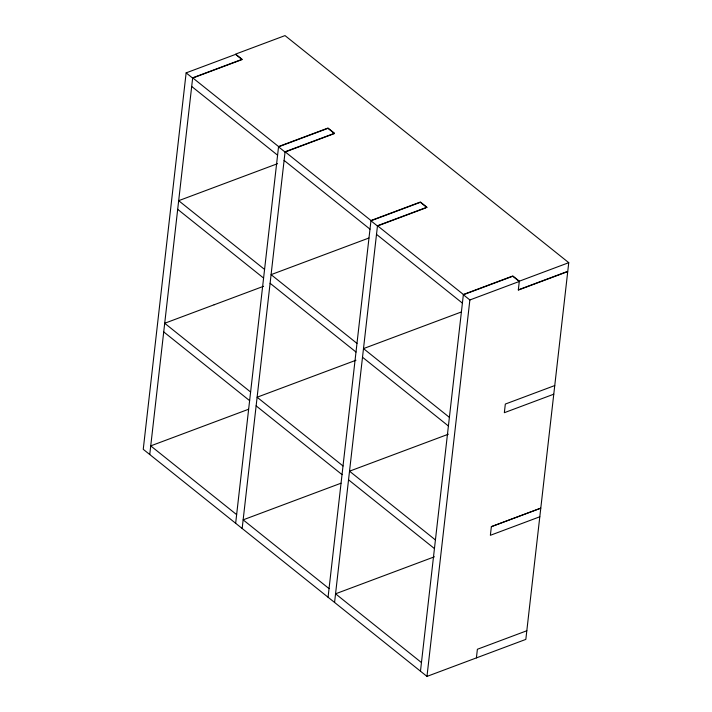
<?xml version="1.0" encoding="UTF-8"?>
<svg xmlns="http://www.w3.org/2000/svg" width="712" height="712" viewBox="0 0 712 712"><rect width="100%" height="100%" fill="white"/><g stroke="black" fill="none" stroke-linecap="round" stroke-linejoin="round"><path stroke-width="1.07" d="M186.135 72.873L192.641 78.089L242.071 59.586L235.565 54.379L186.135 72.873L143.245 449.317L426.978 676.4L525.83 639.394L567.74 271.592L518.309 290.096L519.324 281.187L512.818 275.98L463.387 294.483L377.493 225.731L426.915 207.228L420.409 202.021L370.979 220.524L285.085 151.772L334.507 133.269L328.001 128.062L278.57 146.556L192.676 77.813L242.098 59.31L235.592 54.103L285.022 35.6L568.755 262.683L567.767 271.325L518.345 289.82M149.751 454.523L192.676 77.813M235.654 523.267L278.57 146.556M242.16 528.482L285.085 151.772M328.063 597.234L370.979 220.524M334.569 602.441L377.493 225.731M420.472 671.193L463.387 294.483M426.978 676.4L469.867 299.966L463.361 294.759L512.791 276.256L519.297 281.462L469.867 299.966M476.408 657.897L477.387 649.264L526.818 630.761M491.36 526.666L540.782 508.163L491.36 526.64L490.372 535.299L539.803 516.779M277.529 163.68L178.676 200.686L264.57 269.43M425.856 207.886L377.458 226.007L370.952 220.8L420.383 202.297L426.888 207.504M368.905 238.022L271.085 274.645L356.979 343.398M214.134 304.763L164.703 323.266L250.606 392.018M214.134 304.781L263.565 286.286M519.324 281.187L568.755 262.683M461.314 311.99L363.494 348.604L449.388 417.357M355.964 360.245L257.112 397.225L343.015 465.977M248.559 409.267L150.73 445.881L236.633 514.634M554.755 385.557L505.324 404.06L504.345 412.693L553.767 394.199M448.373 434.204L349.521 471.184L435.424 539.936M340.968 483.226L243.148 519.849L329.042 588.601M434.409 556.802L335.557 593.808L421.451 662.561M191.688 86.446L277.591 155.198M284.097 160.405L370 229.157M376.506 234.364L462.408 303.116M177.689 209.319L263.591 278.072M270.097 283.278L356 352.031M362.506 357.237L448.409 425.99M163.724 331.899L249.627 400.651M256.133 405.858L342.036 474.61M348.542 479.817L434.445 548.569M327.965 128.338L278.543 146.832L285.049 152.048L334.48 133.544L327.965 128.338"/></g></svg>
